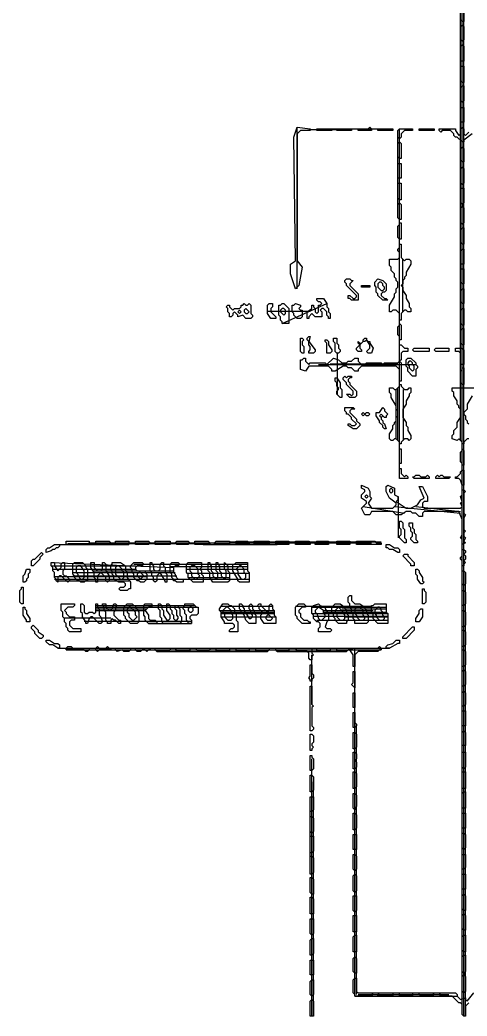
# Model space of a CAD drawing. Header units: metres. Extents: x 5 to 1373, y 11 to 1224.
# Drawn here: x 5 to 276, y 14 to 618 of the extents above; entities that cross this region are included whole.
import ezdxf

# ---------------------------------------------------------------- set-up
doc = ezdxf.new("R2010")
doc.units = ezdxf.units.M
doc.layers.add('TRACE_DETAIL', color=7, linetype='Continuous')
doc.layers.add('TRACE_MAIN', color=7, linetype='Continuous')

msp = doc.modelspace()

# ---------------------------------------------------------------- linework, layer by layer
at = {"layer": 'TRACE_DETAIL'}
for points in [[(274, 617), (273, 617), (272, 618), (272, 627), (273, 627), (274, 626)], [(273, 605), (272, 606), (272, 614), (273, 615), (274, 614), (274, 606)], [(274, 593), (272, 593), (272, 602), (273, 603), (274, 602)], [(274, 580), (273, 580), (272, 581), (272, 590), (274, 590)], [(273, 568), (272, 569), (272, 577), (273, 578), (274, 578), (274, 569)], [(272, 556), (272, 565), (274, 565), (274, 556)], [(185, 551), (185, 552), (194, 552), (194, 551)], [(197, 551), (197, 552), (206, 552), (206, 551)], [(210, 551), (210, 552), (216, 552), (217, 553), (218, 552), (218, 551)], [(222, 551), (222, 552), (231, 552), (231, 551)], [(234, 547), (234, 551), (235, 552), (243, 552), (243, 551), (238, 551), (236, 549), (236, 547), (235, 546)], [(247, 551), (247, 552), (256, 552), (256, 551)], [(236, 534), (235, 534), (234, 535), (234, 543), (235, 544), (236, 543)], [(274, 532), (273, 532), (272, 533), (272, 540), (273, 541), (274, 540)], [(234, 522), (234, 531), (236, 531), (236, 522)], [(273, 518), (272, 519), (272, 528), (273, 529), (274, 528), (274, 519)], [(236, 509), (235, 509), (234, 510), (234, 519), (236, 519)], [(273, 494), (272, 495), (272, 504), (273, 505), (273, 506), (272, 507), (272, 516), (274, 516), (274, 507), (273, 506), (273, 505), (274, 504), (274, 495)], [(236, 497), (235, 497), (234, 498), (234, 506), (235, 507), (236, 506)], [(235, 485), (234, 486), (234, 493), (235, 494), (235, 495), (236, 495), (236, 485)], [(273, 482), (272, 483), (272, 491), (273, 492), (274, 492), (274, 482)], [(235, 436), (235, 440), (233, 442), (231, 442), (230, 441), (229, 441), (229, 445), (232, 450), (232, 452), (233, 453), (233, 455), (234, 456), (234, 459), (233, 460), (233, 461), (232, 462), (232, 464), (230, 466), (230, 468), (229, 469), (229, 473), (234, 473), (235, 474), (235, 477), (234, 478), (234, 479), (235, 480), (235, 482), (236, 482), (236, 474), (238, 472), (239, 473), (241, 473), (242, 472), (242, 470), (239, 465), (239, 463), (238, 462), (238, 461), (237, 460), (237, 458), (236, 457), (237, 456), (237, 454), (239, 451), (239, 449), (241, 446), (241, 444), (242, 443), (242, 441), (240, 441), (239, 442), (238, 442), (236, 440), (236, 436)], [(272, 470), (272, 478), (273, 479), (274, 479), (274, 470)], [(274, 458), (273, 458), (272, 459), (272, 467), (274, 467)], [(210, 448), (206, 448), (205, 449), (204, 449), (204, 451), (205, 451), (207, 449), (208, 449), (209, 450), (209, 451), (203, 457), (203, 458), (202, 459), (202, 460), (203, 461), (205, 461), (206, 460), (207, 460), (205, 458), (205, 457), (210, 452)], [(228, 448), (225, 448), (222, 451), (222, 452), (221, 453), (221, 456), (220, 457), (220, 459), (222, 461), (225, 460), (227, 458), (227, 454), (226, 453), (225, 453), (224, 452), (224, 451), (226, 449), (227, 449)], [(212, 456), (212, 457), (217, 457), (217, 456)], [(225, 454), (226, 455), (226, 456), (225, 457), (225, 458), (224, 459), (223, 459), (222, 458), (222, 456), (224, 454)], [(273, 446), (272, 447), (272, 454), (273, 455), (274, 455), (274, 446)], [(179, 437), (179, 441), (182, 443), (182, 445), (183, 445), (183, 444), (184, 443), (184, 441), (185, 440), (186, 441), (186, 445), (187, 445), (188, 446), (187, 447), (186, 447), (185, 448), (185, 449), (189, 449), (191, 446), (191, 444), (192, 443), (192, 441), (193, 440), (193, 437), (192, 437), (192, 438), (191, 439), (191, 441), (189, 443), (188, 443), (187, 442), (188, 441), (188, 438), (184, 438), (182, 440), (180, 438), (180, 437)], [(146, 438), (145, 437), (142, 437), (140, 439), (137, 438), (137, 439), (135, 441), (134, 440), (134, 439), (133, 438), (132, 438), (132, 440), (131, 441), (131, 443), (130, 444), (131, 445), (132, 445), (132, 444), (134, 442), (135, 443), (138, 443), (139, 444), (139, 445), (140, 445), (141, 446), (142, 445), (143, 445), (144, 446), (145, 445), (145, 440), (146, 439)], [(137, 441), (138, 440), (139, 441), (138, 442)], [(141, 442), (141, 441), (142, 440), (143, 440), (144, 441), (142, 443)], [(160, 437), (157, 437), (155, 440), (155, 445), (156, 446), (158, 446), (158, 444), (157, 443), (157, 441), (160, 438)], [(168, 434), (164, 434), (164, 435), (163, 436), (163, 438), (162, 439), (162, 445), (163, 445), (164, 446), (165, 446), (168, 443)], [(165, 439), (166, 440), (166, 442), (165, 443), (164, 443), (163, 442), (163, 441)], [(175, 437), (173, 437), (171, 439), (171, 440), (170, 441), (170, 445), (171, 445), (172, 446), (175, 445), (175, 444), (174, 443), (175, 442), (176, 442), (176, 438)], [(273, 433), (272, 434), (272, 442), (273, 443), (274, 443), (274, 433)], [(236, 424), (235, 424), (235, 426), (234, 427), (234, 432), (235, 433), (235, 434), (236, 433)], [(273, 421), (272, 422), (272, 430), (273, 431), (274, 431), (274, 421)], [(177, 416), (176, 416), (175, 417), (175, 425), (176, 425), (177, 424), (176, 423), (176, 421), (177, 420)], [(183, 416), (180, 416), (180, 417), (181, 418), (181, 420), (180, 421), (180, 423), (179, 424), (179, 425), (180, 426), (181, 426), (180, 423), (184, 418), (184, 417)], [(193, 416), (191, 416), (191, 422), (190, 423), (190, 424), (191, 424), (192, 423), (192, 421), (194, 418), (194, 417)], [(198, 416), (197, 416), (196, 417), (196, 422), (195, 423), (195, 425), (197, 425), (197, 422), (198, 421), (198, 419), (199, 418), (199, 417)], [(218, 416), (216, 416), (215, 417), (217, 419), (217, 421), (215, 424), (214, 423), (213, 423), (211, 421), (211, 419), (212, 418), (212, 417), (210, 417), (209, 418), (209, 419), (211, 421), (210, 422), (210, 423), (211, 422), (212, 422), (213, 423), (213, 424), (214, 425), (215, 425), (215, 424), (216, 423), (217, 423), (217, 422), (219, 419)], [(240, 419), (240, 417), (237, 417), (236, 416), (236, 412), (235, 411), (236, 410), (236, 399), (235, 399), (235, 406), (233, 408), (212, 408), (210, 406), (210, 405), (208, 405), (206, 407), (204, 407), (203, 408), (201, 408), (196, 405), (194, 405), (194, 406), (192, 408), (180, 408), (178, 405), (175, 406), (175, 412), (176, 412), (177, 413), (178, 413), (178, 411), (180, 409), (181, 410), (190, 410), (191, 409), (195, 413), (198, 412), (200, 410), (203, 410), (204, 411), (206, 411), (208, 413), (210, 413), (210, 411), (212, 409), (214, 409), (215, 410), (224, 410), (225, 409), (226, 410), (234, 410), (235, 411), (235, 421), (236, 421), (238, 419)], [(243, 418), (244, 419), (253, 419), (253, 417), (244, 417)], [(256, 418), (257, 419), (265, 419), (265, 417), (257, 417)], [(274, 409), (272, 409), (272, 416), (271, 417), (269, 417), (269, 419), (273, 419), (274, 418)], [(245, 402), (243, 402), (240, 405), (240, 407), (239, 408), (239, 412), (240, 413), (242, 413), (245, 410), (245, 409), (246, 408), (246, 407), (245, 406)], [(243, 405), (244, 406), (244, 408), (243, 409), (243, 410), (242, 411), (241, 411), (240, 410), (240, 409), (241, 408), (241, 407)], [(273, 397), (272, 398), (272, 405), (273, 406), (273, 407), (274, 407), (274, 397)], [(200, 389), (199, 389), (197, 391), (197, 393), (198, 394), (198, 395), (197, 396), (197, 398), (196, 399), (196, 401), (197, 401), (199, 398), (199, 395), (200, 394)], [(208, 389), (205, 389), (203, 391), (205, 391), (206, 390), (207, 391), (207, 393), (203, 397), (203, 398), (201, 400), (201, 401), (202, 402), (203, 401), (204, 402), (206, 402), (206, 401), (205, 401), (204, 400), (204, 399), (205, 398), (205, 397), (209, 393), (209, 390)], [(235, 361), (235, 362), (233, 364), (232, 364), (231, 363), (230, 363), (229, 364), (229, 367), (231, 370), (231, 372), (232, 373), (232, 374), (233, 375), (233, 377), (234, 378), (234, 381), (233, 382), (233, 384), (230, 389), (230, 391), (229, 392), (229, 395), (231, 395), (232, 394), (233, 394), (235, 396), (235, 397), (236, 397), (236, 396), (238, 394), (240, 394), (241, 395), (242, 395), (242, 392), (241, 391), (241, 390), (239, 387), (239, 385), (237, 382), (237, 377), (239, 374), (239, 372), (240, 371), (240, 369), (242, 366), (242, 364), (241, 363), (240, 364), (238, 364), (236, 362), (236, 361)], [(209, 370), (207, 370), (204, 372), (204, 373), (205, 373), (206, 372), (208, 372), (209, 373), (206, 376), (206, 377), (204, 379), (203, 379), (203, 380), (202, 381), (202, 383), (207, 383), (208, 382), (206, 382), (205, 381), (205, 380), (209, 376), (209, 375), (211, 373), (211, 372)], [(227, 370), (226, 370), (225, 371), (225, 372), (223, 374), (223, 375), (221, 378), (221, 380), (223, 380), (225, 383), (226, 382), (226, 381), (228, 379), (227, 378), (227, 377), (226, 377), (225, 378), (224, 377), (224, 376), (225, 375), (225, 374), (226, 373)], [(212, 379), (213, 380), (214, 379), (215, 380), (216, 380), (217, 379), (216, 378), (215, 378), (214, 379), (213, 378)], [(223, 378), (224, 377), (225, 378), (224, 379)], [(235, 349), (235, 358), (236, 358), (236, 349)], [(274, 348), (273, 348), (273, 349), (272, 350), (272, 356), (273, 357), (273, 358), (274, 357)], [(240, 340), (235, 340), (235, 346), (236, 346), (236, 343), (238, 341), (239, 342), (240, 341)], [(273, 336), (272, 339), (271, 340), (269, 340), (269, 341), (270, 341), (272, 343), (272, 344), (273, 345), (274, 345), (274, 336)], [(243, 341), (244, 341), (245, 342), (247, 342), (248, 341), (251, 341), (252, 342), (253, 341), (253, 340), (244, 340)], [(257, 340), (257, 341), (258, 342), (259, 341), (260, 342), (261, 342), (262, 341), (266, 341), (265, 340)], [(275, 301), (273, 300), (273, 303), (272, 304), (273, 306), (273, 315), (271, 320), (250, 320), (249, 319), (249, 317), (247, 317), (245, 319), (243, 319), (242, 320), (239, 320), (236, 318), (233, 318), (231, 320), (218, 320), (217, 318), (214, 318), (212, 322), (215, 325), (215, 326), (212, 328), (212, 330), (214, 332), (214, 333), (212, 334), (212, 336), (216, 334), (217, 332), (217, 329), (218, 328), (216, 325), (218, 322), (231, 322), (233, 324), (233, 325), (229, 328), (227, 332), (227, 335), (228, 336), (232, 334), (232, 330), (234, 329), (234, 327), (233, 326), (239, 322), (242, 322), (246, 324), (248, 327), (250, 328), (247, 335), (249, 335), (252, 329), (252, 326), (250, 326), (249, 325), (249, 323), (250, 322), (272, 322), (273, 323), (272, 325), (273, 326), (272, 329), (273, 330), (273, 333), (274, 333), (275, 332), (274, 331), (274, 319), (275, 318), (274, 316), (274, 309), (275, 308), (274, 307), (274, 305), (275, 304), (274, 302)], [(229, 332), (230, 331), (231, 332), (231, 333), (230, 334), (229, 333)], [(214, 329), (215, 328), (216, 329), (215, 330)], [(239, 301), (238, 301), (235, 304), (235, 305), (236, 306), (236, 309), (235, 310), (235, 314), (236, 314), (237, 313), (237, 310), (238, 309), (238, 304), (239, 303)], [(246, 301), (244, 301), (242, 303), (242, 304), (243, 305), (243, 307), (242, 308), (242, 310), (241, 311), (241, 313), (243, 313), (243, 310), (244, 309), (244, 307), (245, 306), (245, 303), (246, 302)], [(33, 300), (33, 302), (47, 302), (47, 301), (46, 300)], [(51, 300), (51, 302), (59, 302), (60, 301), (59, 300)], [(63, 300), (63, 302), (71, 302), (71, 300)], [(75, 300), (75, 302), (83, 302), (84, 301), (83, 300)], [(87, 300), (87, 302), (96, 302), (96, 300)], [(99, 301), (100, 302), (107, 302), (108, 301), (107, 300), (100, 300)], [(111, 300), (111, 302), (119, 302), (120, 301), (120, 300)], [(123, 300), (123, 301), (124, 302), (132, 302), (132, 300)], [(136, 300), (136, 302), (143, 302), (144, 301), (144, 300)], [(147, 300), (147, 302), (156, 302), (156, 300)], [(160, 300), (160, 302), (168, 302), (168, 300)], [(172, 300), (172, 302), (180, 302), (181, 301), (181, 300)], [(184, 300), (184, 301), (185, 302), (192, 302), (192, 300)], [(197, 300), (197, 302), (205, 302), (205, 300)], [(209, 300), (209, 302), (220, 302), (221, 301), (224, 301), (224, 300)], [(21, 295), (21, 297), (22, 298), (23, 298), (26, 300), (29, 300), (29, 299), (28, 298), (27, 298), (26, 297), (25, 297), (24, 296)], [(235, 295), (234, 295), (231, 297), (229, 297), (228, 298), (227, 298), (227, 300), (229, 300), (232, 298), (234, 298), (235, 297)], [(273, 287), (273, 290), (272, 291), (272, 292), (273, 293), (273, 297), (274, 297), (275, 296), (275, 295), (274, 294), (275, 293), (275, 291), (274, 290), (275, 289), (274, 288), (274, 287)], [(12, 287), (12, 290), (13, 291), (14, 291), (18, 295), (19, 294), (17, 292), (17, 291), (13, 287)], [(244, 287), (242, 287), (242, 288), (237, 293), (238, 294), (240, 294), (240, 293), (244, 289)], [(7, 277), (7, 281), (8, 282), (9, 285), (11, 285), (11, 283), (10, 282), (10, 280), (9, 279), (9, 278), (8, 277)], [(34, 277), (30, 281), (29, 281), (28, 280), (28, 277), (27, 278), (27, 279), (26, 280), (26, 283), (25, 284), (25, 286), (24, 287), (24, 289), (26, 289), (26, 287), (28, 284), (30, 286), (30, 288), (31, 289), (32, 289), (32, 285), (31, 284), (31, 282), (32, 281), (33, 281), (35, 279), (35, 278)], [(46, 278), (45, 278), (44, 277), (42, 277), (41, 278), (40, 278), (38, 280), (38, 281), (37, 282), (37, 288), (38, 289), (43, 289), (45, 287), (45, 286), (46, 285)], [(43, 279), (44, 280), (44, 284), (42, 287), (40, 287), (39, 286), (39, 283), (40, 282), (40, 281), (42, 279)], [(51, 277), (51, 279), (50, 280), (50, 283), (48, 286), (48, 289), (50, 289), (50, 286), (52, 284), (54, 284), (55, 285), (55, 289), (56, 289), (57, 288), (57, 284), (59, 281), (59, 278), (58, 277), (57, 278), (57, 280), (54, 283), (52, 281), (52, 277)], [(72, 273), (71, 273), (70, 272), (66, 272), (65, 273), (66, 274), (68, 274), (69, 275), (69, 276), (68, 277), (65, 277), (62, 279), (62, 281), (61, 282), (61, 284), (60, 285), (60, 287), (61, 288), (61, 289), (66, 289), (69, 287), (69, 284), (70, 283), (70, 280), (72, 277)], [(67, 279), (68, 280), (68, 283), (67, 284), (67, 285), (65, 287), (64, 287), (63, 286), (63, 282), (66, 279)], [(80, 277), (78, 277), (77, 278), (76, 278), (74, 280), (74, 282), (73, 283), (73, 285), (72, 286), (72, 287), (74, 289), (79, 289), (80, 288), (79, 287), (76, 287), (75, 286), (75, 285), (76, 284), (81, 284), (81, 283), (82, 282), (82, 279)], [(87, 277), (86, 278), (86, 280), (85, 281), (85, 283), (84, 284), (84, 289), (85, 289), (85, 288), (86, 287), (86, 285), (87, 284), (89, 284), (90, 285), (90, 288), (91, 289), (92, 289), (92, 287), (93, 286), (93, 283), (94, 282), (94, 277), (93, 277), (93, 278), (90, 283), (88, 281), (88, 278)], [(104, 277), (100, 277), (99, 278), (98, 278), (98, 279), (97, 280), (97, 282), (96, 283), (96, 288), (97, 289), (101, 289), (102, 288), (101, 287), (99, 287), (98, 286), (98, 283), (99, 282), (99, 281), (101, 279), (104, 279)], [(110, 277), (107, 280), (107, 282), (106, 283), (106, 288), (107, 289), (115, 289), (115, 286), (114, 285), (115, 284), (115, 282), (116, 281), (116, 277)], [(112, 279), (114, 281), (113, 282), (113, 285), (111, 287), (109, 287), (108, 286), (108, 284), (109, 283), (109, 281), (111, 279)], [(122, 277), (120, 280), (120, 283), (119, 284), (119, 289), (120, 289), (120, 288), (121, 287), (121, 284), (122, 283), (122, 281), (124, 279), (125, 280), (125, 283), (124, 284), (124, 289), (125, 289), (125, 288), (126, 287), (126, 284), (127, 283), (127, 281), (129, 279), (130, 280), (130, 284), (129, 285), (129, 289), (131, 287), (131, 284), (132, 283), (132, 278), (131, 277)], [(138, 277), (137, 278), (137, 279), (134, 284), (134, 288), (135, 288), (136, 289), (143, 289), (143, 284), (144, 283), (144, 277)], [(141, 279), (142, 280), (142, 282), (141, 283), (141, 285), (139, 287), (138, 287), (136, 285), (137, 284), (137, 282), (139, 279)], [(249, 276), (248, 276), (246, 279), (246, 281), (245, 282), (245, 285), (246, 285), (247, 284), (247, 283), (249, 280), (249, 278), (250, 277)], [(274, 275), (273, 276), (273, 284), (274, 284), (275, 283), (275, 276)], [(76, 282), (76, 281), (78, 279), (80, 281), (78, 283), (77, 283)], [(6, 264), (5, 265), (5, 272), (6, 273), (6, 274), (7, 274), (7, 264)], [(249, 264), (249, 273), (250, 273), (250, 272), (251, 271), (251, 265), (250, 264)], [(273, 263), (273, 272), (274, 272), (275, 271), (275, 264), (274, 263)], [(215, 252), (208, 252), (208, 254), (207, 255), (207, 258), (206, 259), (206, 261), (205, 262), (205, 264), (204, 265), (204, 268), (205, 269), (206, 269), (206, 266), (208, 264), (211, 264), (214, 262), (214, 261), (215, 260), (215, 258), (216, 257), (216, 253)], [(11, 253), (9, 253), (9, 254), (7, 257), (7, 262), (8, 262), (8, 261), (9, 260), (9, 258), (11, 255)], [(42, 247), (35, 247), (34, 248), (34, 249), (33, 250), (33, 252), (32, 253), (32, 255), (31, 256), (31, 259), (30, 260), (30, 264), (38, 264), (38, 263), (37, 262), (34, 262), (32, 260), (33, 259), (33, 258), (35, 256), (38, 256), (38, 254), (36, 254), (35, 253), (35, 251), (37, 249), (42, 249)], [(45, 252), (45, 253), (43, 256), (43, 258), (42, 259), (42, 264), (43, 264), (44, 263), (44, 259), (45, 258), (46, 258), (47, 259), (49, 259), (50, 258), (51, 259), (51, 264), (52, 264), (52, 262), (53, 261), (53, 257), (54, 256), (55, 253), (54, 252), (53, 252), (49, 256), (48, 256), (47, 255), (46, 252)], [(58, 252), (58, 253), (57, 254), (57, 259), (56, 260), (56, 262), (55, 263), (55, 264), (57, 264), (57, 262), (59, 260), (60, 260), (61, 261), (62, 264), (63, 264), (64, 263), (63, 262), (63, 260), (62, 259), (62, 257), (65, 254), (66, 254), (66, 252), (65, 252), (63, 254), (62, 254), (61, 255), (60, 254), (60, 252)], [(76, 252), (72, 252), (69, 255), (69, 256), (68, 257), (68, 262), (70, 264), (73, 264), (74, 263), (75, 263), (75, 262), (77, 259), (77, 253)], [(74, 254), (76, 256), (75, 257), (75, 259), (72, 262), (71, 262), (70, 261), (70, 259), (71, 258), (71, 256), (73, 254)], [(88, 252), (83, 252), (81, 254), (81, 256), (80, 257), (80, 263), (81, 264), (85, 264), (85, 262), (83, 262), (81, 260), (83, 257), (83, 255), (84, 254), (87, 254), (88, 253)], [(92, 252), (91, 253), (91, 255), (90, 256), (90, 260), (89, 261), (89, 264), (90, 264), (91, 263), (91, 261), (92, 260), (92, 257), (94, 254), (95, 254), (96, 255), (96, 257), (94, 260), (94, 264), (95, 264), (96, 263), (96, 261), (97, 260), (97, 258), (98, 257), (98, 255), (99, 254), (100, 254), (101, 255), (101, 256), (100, 257), (100, 260), (99, 261), (99, 263), (101, 263), (101, 262), (102, 261), (102, 257), (103, 256), (103, 253), (102, 252)], [(107, 252), (107, 253), (106, 254), (106, 257), (105, 258), (105, 260), (104, 261), (104, 262), (105, 263), (105, 264), (110, 264), (112, 262), (113, 262), (113, 258), (112, 257), (109, 257), (108, 256), (108, 255), (109, 254), (109, 252)], [(107, 260), (108, 259), (109, 259), (110, 260), (110, 261), (109, 262), (108, 262), (107, 261)], [(137, 247), (132, 247), (132, 248), (133, 249), (134, 249), (135, 250), (135, 251), (134, 252), (129, 252), (129, 253), (127, 256), (127, 259), (126, 260), (126, 261), (128, 264), (131, 264), (132, 263), (133, 263), (135, 261), (135, 259), (136, 258), (136, 254), (137, 253)], [(133, 254), (134, 255), (134, 257), (133, 258), (133, 260), (131, 262), (130, 262), (128, 260), (128, 259), (129, 258), (129, 256), (131, 254)], [(148, 252), (144, 252), (142, 254), (141, 257), (139, 259), (139, 260), (138, 261), (138, 264), (139, 264), (140, 263), (140, 262), (141, 261), (141, 260), (144, 255), (145, 255), (146, 256), (146, 257), (145, 258), (145, 260), (144, 261), (144, 263), (145, 264), (146, 263), (146, 261), (147, 260), (147, 258), (148, 257)], [(153, 252), (151, 255), (151, 257), (152, 258), (152, 259), (150, 261), (150, 262), (149, 263), (150, 264), (151, 264), (151, 263), (155, 259), (156, 260), (156, 263), (157, 264), (158, 263), (158, 261), (159, 260), (159, 257), (160, 256), (160, 252)], [(181, 252), (176, 252), (173, 255), (173, 256), (172, 257), (172, 262), (174, 264), (177, 264), (178, 263), (178, 262), (176, 262), (174, 260), (174, 259), (175, 258), (175, 256), (177, 254), (179, 254), (180, 253), (181, 253)], [(193, 247), (186, 247), (186, 249), (187, 250), (187, 252), (186, 253), (185, 253), (183, 255), (183, 257), (182, 258), (182, 262), (183, 263), (186, 264), (187, 263), (190, 262), (190, 261), (192, 258), (192, 254), (191, 253), (190, 250), (191, 249), (193, 249), (194, 248)], [(188, 254), (190, 256), (190, 257), (189, 258), (189, 260), (186, 262), (184, 260), (184, 259), (185, 258), (186, 255), (187, 254)], [(203, 252), (198, 252), (196, 254), (196, 255), (195, 256), (195, 258), (194, 259), (194, 262), (196, 264), (199, 264), (202, 262), (202, 261), (203, 260), (203, 258), (204, 257), (204, 254), (203, 253)], [(201, 254), (202, 255), (202, 257), (201, 258), (201, 259), (198, 262), (196, 260), (196, 259), (197, 258), (197, 256), (199, 254)], [(213, 254), (214, 255), (214, 256), (213, 257), (213, 260), (211, 262), (209, 262), (208, 261), (208, 258), (209, 257), (209, 256), (211, 254)], [(222, 252), (219, 255), (219, 258), (218, 259), (218, 263), (219, 263), (220, 264), (227, 264), (227, 259), (228, 258), (228, 252)], [(225, 254), (226, 255), (226, 256), (225, 257), (225, 259), (224, 260), (224, 261), (223, 262), (222, 262), (220, 260), (220, 258), (221, 257), (221, 256), (223, 254)], [(245, 253), (245, 255), (247, 258), (247, 260), (248, 261), (249, 261), (249, 256), (247, 253)], [(273, 250), (273, 260), (274, 260), (275, 259), (275, 251), (274, 250)], [(154, 256), (154, 255), (155, 254), (157, 254), (158, 255), (156, 257), (155, 257)], [(18, 243), (17, 243), (14, 246), (14, 247), (12, 249), (12, 250), (13, 251), (16, 248), (16, 247), (19, 245), (19, 244)], [(237, 243), (237, 244), (243, 250), (244, 250), (244, 248), (239, 243)], [(273, 238), (273, 248), (274, 248), (275, 247), (275, 239), (274, 238)], [(29, 237), (28, 237), (25, 239), (23, 239), (21, 241), (21, 242), (23, 242), (26, 240), (28, 240), (29, 239)], [(227, 237), (227, 238), (228, 239), (231, 240), (233, 242), (235, 242), (235, 240), (234, 240), (229, 237)], [(47, 236), (46, 235), (45, 235), (44, 236), (33, 236), (33, 237), (34, 238), (36, 238), (37, 237), (47, 237)], [(51, 236), (51, 237), (52, 238), (53, 237), (57, 237), (58, 238), (59, 237), (60, 237), (60, 236), (53, 236), (52, 235)], [(63, 236), (63, 237), (72, 237), (72, 236), (71, 235), (68, 235), (67, 236), (64, 235)], [(75, 236), (75, 237), (84, 237), (84, 236), (83, 236), (82, 235), (81, 236), (79, 236), (78, 235), (76, 235)], [(87, 236), (87, 237), (96, 237), (96, 236), (95, 235), (88, 235)], [(99, 236), (100, 237), (108, 237), (108, 235), (100, 235)], [(112, 236), (112, 237), (120, 237), (120, 236), (119, 235), (113, 235)], [(124, 235), (124, 237), (132, 237), (132, 235)], [(136, 235), (136, 237), (144, 237), (144, 235)], [(148, 235), (148, 237), (156, 237), (156, 236), (155, 235)], [(160, 236), (160, 237), (168, 237), (168, 235), (161, 235)], [(182, 230), (181, 230), (180, 231), (180, 234), (179, 235), (173, 235), (172, 236), (173, 237), (182, 237), (182, 234), (183, 233), (182, 232)], [(185, 235), (185, 237), (193, 237), (193, 235)], [(197, 235), (197, 237), (205, 237), (206, 236), (207, 237), (222, 237), (223, 238), (224, 237), (224, 236), (223, 236), (222, 235), (210, 235), (208, 233), (208, 226), (207, 226), (207, 233), (205, 236), (204, 236), (203, 235)], [(273, 226), (273, 236), (274, 236), (275, 235), (275, 227), (274, 226)], [(181, 217), (181, 218), (180, 219), (181, 220), (181, 227), (182, 227), (182, 222), (183, 221), (183, 219), (182, 218), (182, 217)], [(273, 214), (273, 223), (274, 224), (275, 223), (275, 215), (274, 214)], [(208, 213), (206, 215), (207, 216), (207, 223), (208, 223)], [(181, 187), (181, 214), (182, 214), (182, 203), (183, 202), (182, 201), (182, 190), (183, 189), (183, 188), (182, 187)], [(207, 201), (207, 210), (208, 210), (208, 201)], [(273, 202), (273, 210), (274, 211), (275, 210), (275, 203), (274, 202)], [(207, 189), (207, 198), (208, 198), (208, 192), (209, 191), (209, 190), (208, 189)], [(273, 190), (273, 199), (275, 199), (275, 190)], [(181, 175), (181, 185), (182, 185), (183, 184), (183, 180), (182, 179), (182, 178), (183, 177), (182, 176), (182, 175)], [(207, 176), (207, 186), (208, 186), (209, 185), (209, 177), (208, 176)], [(275, 178), (273, 178), (273, 186), (274, 187), (275, 186)], [(181, 163), (181, 172), (182, 172), (182, 171), (183, 170), (183, 164), (182, 163)], [(207, 164), (207, 174), (208, 174), (209, 173), (209, 170), (208, 169), (209, 168), (209, 165), (208, 164)], [(274, 164), (273, 165), (273, 174), (275, 174), (275, 165)], [(181, 150), (181, 160), (182, 160), (183, 159), (183, 151), (182, 150)], [(207, 152), (207, 162), (208, 162), (209, 161), (209, 153), (208, 152)], [(273, 152), (273, 162), (275, 162), (275, 152)], [(181, 138), (181, 147), (183, 147), (183, 139), (182, 138)], [(208, 139), (207, 140), (207, 149), (208, 149), (209, 148), (209, 141), (208, 140)], [(273, 140), (273, 149), (274, 150), (275, 150), (275, 140)], [(182, 125), (181, 126), (181, 135), (182, 135), (183, 134), (183, 126)], [(207, 127), (207, 137), (208, 137), (209, 136), (209, 128), (208, 127)], [(273, 128), (273, 137), (275, 137), (275, 128)], [(181, 113), (181, 123), (183, 123), (183, 114), (182, 113)], [(207, 115), (207, 124), (209, 124), (209, 115)], [(274, 115), (273, 116), (273, 125), (274, 125), (275, 124), (275, 116)], [(181, 100), (181, 111), (182, 111), (183, 110), (183, 101), (182, 100)], [(208, 102), (207, 103), (207, 112), (208, 112), (209, 111), (209, 103)], [(273, 103), (273, 112), (275, 112), (275, 104), (274, 103)], [(183, 88), (182, 88), (181, 89), (181, 98), (182, 98), (183, 97)], [(208, 89), (207, 90), (207, 99), (208, 100), (209, 99), (209, 90)], [(273, 91), (273, 100), (275, 100), (275, 91)], [(183, 76), (181, 76), (181, 86), (182, 86), (183, 85)], [(208, 77), (207, 78), (207, 87), (209, 87), (209, 78)], [(275, 78), (274, 78), (273, 79), (273, 87), (274, 88), (275, 87)], [(182, 63), (181, 64), (181, 73), (183, 73), (183, 64)], [(207, 65), (207, 75), (209, 75), (209, 65)], [(275, 66), (274, 66), (273, 67), (273, 75), (274, 76), (275, 75)], [(181, 51), (181, 60), (182, 61), (183, 61), (183, 52), (182, 51)], [(207, 53), (207, 62), (208, 63), (209, 63), (209, 53)], [(274, 53), (273, 54), (273, 62), (274, 63), (275, 63), (275, 53)], [(209, 40), (208, 40), (207, 41), (207, 49), (208, 50), (209, 49)], [(274, 28), (273, 29), (273, 38), (274, 39), (274, 40), (273, 41), (273, 50), (274, 51), (275, 51), (275, 41), (274, 40), (274, 39), (275, 38), (275, 29)], [(181, 39), (181, 48), (183, 48), (183, 39)], [(218, 26), (208, 26), (208, 27), (207, 28), (207, 36), (208, 37), (209, 37), (209, 29), (210, 28), (218, 28), (219, 27)], [(182, 26), (181, 27), (181, 35), (182, 36), (183, 36), (183, 27)], [(222, 26), (222, 27), (223, 28), (231, 28), (231, 26)], [(235, 26), (235, 28), (243, 28), (243, 26)], [(247, 28), (255, 28), (256, 27), (255, 26), (248, 26), (247, 27)], [(183, 14), (181, 14), (181, 23), (182, 24), (183, 23)]]:
    msp.add_lwpolyline(points, close=True, dxfattribs=at)
for points in [[(279, 549), (274, 545), (274, 544), (273, 544), (270, 547), (269, 547), (268, 548), (268, 549), (266, 551), (261, 551), (260, 550), (259, 551), (259, 552), (269, 552), (269, 551), (271, 548), (272, 549), (272, 552), (273, 553), (274, 552), (274, 549), (275, 548), (277, 550)], [(277, 364), (276, 364), (274, 362), (274, 361), (273, 361), (273, 362), (271, 364), (270, 363), (267, 364), (267, 366), (268, 367), (268, 369), (270, 371), (270, 374), (272, 377), (272, 382), (271, 383), (271, 384), (270, 385), (270, 387), (268, 390), (268, 392), (267, 393), (267, 395), (280, 395)], [(279, 390), (276, 385), (276, 382), (274, 380), (274, 379), (275, 378), (275, 376), (276, 375), (276, 374), (277, 373)], [(277, 22), (275, 20), (275, 14), (274, 14), (273, 15), (273, 21), (272, 22), (271, 22), (267, 26), (260, 26), (259, 27), (260, 28), (269, 28), (270, 27), (270, 26), (272, 24), (275, 25), (275, 24), (276, 23), (280, 28)]]:
    msp.add_lwpolyline(points, dxfattribs=at)
at = {"layer": 'TRACE_MAIN'}
for p, q in [((272, 363), (272, 801)), ((273, 15), (273, 801)), ((274, 14), (274, 800)), ((173, 455), (173, 553)), ((180, 551.5), (206, 551.5)), ((194, 552), (230, 552)), ((234, 501), (234, 551)), ((235, 340), (235, 552)), ((237, 441), (237, 473)), ((155, 441.5), (181, 441.5)), ((164, 434), (191, 446)), ((197.5, 391), (197.5, 416)), ((186, 409), (245, 409)), ((193, 409.5), (234, 409.5)), ((233, 364), (233, 394)), ((234, 363), (234, 395)), ((237.5, 363), (237.5, 394)), ((234.5, 304), (234.5, 329)), ((213, 323), (238, 319)), ((232, 323), (272, 319)), ((245, 323), (272, 320)), ((26, 300), (71, 300)), ((34, 300.5), (115, 300.5)), ((47, 301), (218, 301)), ((116, 300), (161, 300)), ((132, 301.5), (224, 301.5)), ((24, 289), (98, 286)), ((24, 287), (75, 287)), ((25, 285), (75, 285)), ((49, 284), (98, 284)), ((74, 288), (143, 288)), ((96, 286.5), (143, 286.5)), ((106, 285), (143, 285)), ((26, 280.5), (82, 280.5)), ((26, 279), (144, 279)), ((27, 278), (71, 278)), ((37, 283), (99, 283)), ((37, 281), (100, 281)), ((98, 279), (131, 279)), ((106, 282.5), (144, 282.5)), ((107, 280), (132, 280)), ((275, 14), (275, 283)), ((51, 263), (111, 263)), ((51, 262), (113, 262)), ((51, 261), (82, 261)), ((51, 260), (81, 260)), ((126, 260), (159, 260)), ((127, 262.5), (158, 262.5)), ((172, 262.5), (218, 262.5)), ((182, 262), (227, 262)), ((189, 260), (219, 260)), ((200, 261), (227, 261)), ((32, 255.5), (60, 255.5)), ((127, 259), (159, 259)), ((127, 258), (159, 258)), ((127, 256), (160, 256)), ((182, 258), (228, 258)), ((183, 256.5), (228, 256.5)), ((185, 254), (228, 254)), ((189, 259), (227, 259)), ((202, 256), (228, 256)), ((44, 253.5), (109, 253.5)), ((52, 253.5), (109, 253.5)), ((83, 252), (109, 252)), ((28, 237), (229, 237)), ((33, 236), (224, 236)), ((208, 27), (208, 237)), ((88, 235), (155, 235)), ((161, 235), (203, 235)), ((182, 203), (182, 233)), ((209, 27), (209, 191)), ((182, 43), (182, 170)), ((183, 14), (183, 156)), ((181, 100), (181, 138)), ((182, 14), (182, 45)), ((208, 26), (270, 26)), ((210, 28), (269, 28)), ((210, 27), (265, 27))]:
    msp.add_line(p, q, dxfattribs=at)
msp.add_lwpolyline([(172, 455), (169, 464), (169, 470), (172, 472), (171, 547), (173, 553), (181, 552), (181, 551), (175, 551), (173, 549), (173, 472), (176, 468), (174, 457)], close=True, dxfattribs=at)

doc.saveas('drawing.dxf')
